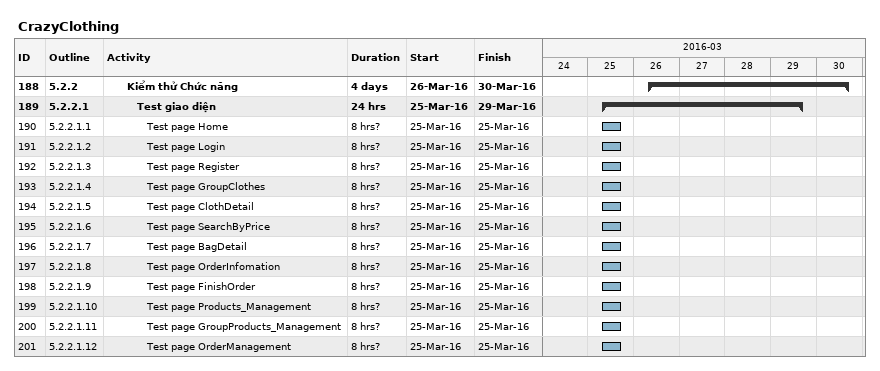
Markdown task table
CrazyClothing

| ID | WBS | Task | Duration | Start | Finish |
|---|---|---|---|---|---|
| 188 | 5.2.2 | **Kiểm thử Chức năng** | 4d | 2016-03-26 | 2016-03-30 |
| 189 | 5.2.2.1 | **Test giao diện** | 24h | 2016-03-25 | 2016-03-29 |
| 190 | 5.2.2.1.1 | Test page Home | 8h? | 2016-03-25 | 2016-03-25 |
| 191 | 5.2.2.1.2 | Test page Login | 8h? | 2016-03-25 | 2016-03-25 |
| 192 | 5.2.2.1.3 | Test page Register | 8h? | 2016-03-25 | 2016-03-25 |
| 193 | 5.2.2.1.4 | Test page GroupClothes | 8h? | 2016-03-25 | 2016-03-25 |
| 194 | 5.2.2.1.5 | Test page ClothDetail | 8h? | 2016-03-25 | 2016-03-25 |
| 195 | 5.2.2.1.6 | Test page SearchByPrice | 8h? | 2016-03-25 | 2016-03-25 |
| 196 | 5.2.2.1.7 | Test page BagDetail | 8h? | 2016-03-25 | 2016-03-25 |
| 197 | 5.2.2.1.8 | Test page OrderInfomation | 8h? | 2016-03-25 | 2016-03-25 |
| 198 | 5.2.2.1.9 | Test page FinishOrder | 8h? | 2016-03-25 | 2016-03-25 |
| 199 | 5.2.2.1.10 | Test page Products_Management | 8h? | 2016-03-25 | 2016-03-25 |
| 200 | 5.2.2.1.11 | Test page GroupProducts_Management | 8h? | 2016-03-25 | 2016-03-25 |
| 201 | 5.2.2.1.12 | Test page OrderManagement | 8h? | 2016-03-25 | 2016-03-25 |
